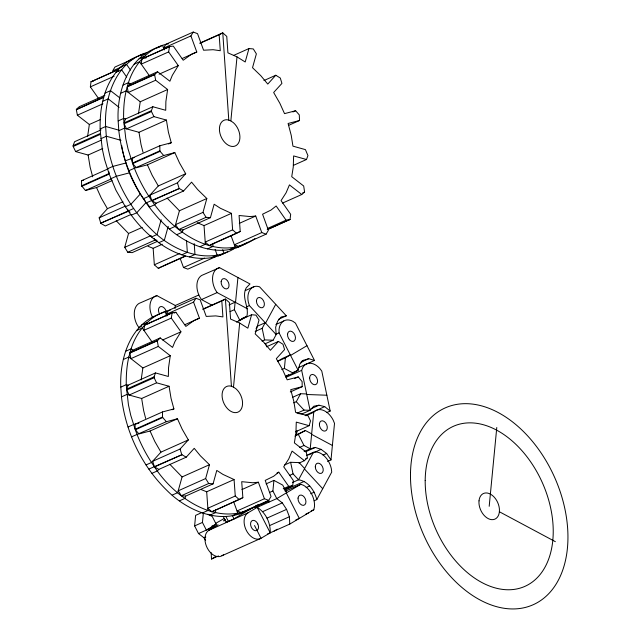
<?xml version="1.0" encoding="UTF-8"?>
<svg xmlns="http://www.w3.org/2000/svg" width="641" height="641" viewBox="0 0 641 641"><rect width="100%" height="100%" fill="white"/><g stroke="black" fill="none" stroke-linecap="round" stroke-linejoin="round"><path stroke-width="0.96" d="M175.017 308.481L175.305 305.493L198.79 294.996M230.848 120.901L228.172 119.907A14.038 9.311 65.9 0 0 220.656 135.652A14.038 9.311 65.9 0 0 237.338 144.57A14.038 9.311 65.9 0 0 233.444 122.727L230.848 120.901L237.01 56.873L227.916 52.858L226.762 36.401L222.772 32.851L199.944 43.051M205.625 540.283L204.03 537.847L198.518 533.568L194.616 525.924L195.633 515.356L201.723 512.632M207.868 514.21L212.283 516.574L216.177 524.21L206.346 530.067L202.444 522.431L203.373 512.816M236.433 322.038L239.91 320.484L234.398 309.683L235.119 302.207L229.029 304.924M235.527 302.432L237.931 277.513M233.5 387.084L230.824 386.098A14.038 9.311 65.9 0 0 223.308 401.835A14.038 9.311 65.9 0 0 239.99 410.753A14.038 9.311 65.9 0 0 236.088 388.911L233.5 387.084L239.662 323.056L230.56 319.042L229.414 302.592L225.424 299.043L202.588 309.242M239.91 320.484L246.865 316.342C249.341 306.678 241.192 297.56 246.2 287.897L249.982 283.955L219.526 267.674L217.291 268.467A17.187 11.402 65.9 0 0 215.256 289.604L217.131 292.592L247.586 308.874M281.776 369.593L284.388 368.423L285.405 357.854L290.317 354.93L282.489 358.423L277.577 361.348L285.405 357.854M267.489 534.033L289.788 524.074L289.387 516.75L286.575 509.379L282.304 502.881L276.792 498.602L272.898 490.958L273.915 480.389L282.729 485.101L286.631 492.745M296.599 434.622L296.967 430.792M327.519 461.456L330.996 459.909L334.514 423.397L333.176 420.095A17.187 11.402 65.9 0 0 315.54 410.665L313.737 412.283L310.22 448.796L304.13 451.52M489.195 506.302L496.783 427.499M87.609 136.493L89.347 124.49L100.3 119.595M138.488 113.761L140.227 101.767L167.621 89.524L155.651 80.237L154.617 74.668L157.574 71.744L169.905 81.223L172.333 75.301L178.286 65.622L168.639 51.905L169.48 46.617L173.262 46.08L183.206 60.23L191.499 54.261L196.779 52.001L190.922 35.928L193.245 32.05L197.54 33.661L203.574 50.23L213.092 49.71L220.28 50.719L219.158 34.75L222.772 32.851L228.781 120.131M141.14 379.953L142.871 367.95L170.274 355.715L158.295 346.428L157.269 340.86L160.218 337.927L172.557 347.414L174.977 341.485L180.938 331.814L171.291 318.088L172.133 312.808L175.906 312.271L185.858 326.413L194.143 320.452L199.431 318.184L193.574 302.111L195.89 298.241L200.184 299.852L206.226 316.422L215.737 315.901L222.924 316.91L221.81 300.941L225.424 299.043L231.425 386.323M102.736 148.496L88.121 155.026L75.646 151.588L73.194 146.501L73.138 145.635L100.533 133.392L100.124 128.713C99.988 118.192 100.757 107.52 103.738 97.4L76.343 109.635L77.369 115.204L89.347 124.49M246.456 243.123C219.559 259.741 185.185 245.038 164.769 224.735C139.177 200.024 122.984 166.075 118.825 130.82L118.128 120.668C116.678 91.487 128.577 55.791 159.529 46.961M249.109 509.315C222.203 525.932 187.837 511.222 167.421 490.926C141.829 466.207 125.628 432.266 121.478 397.011L120.78 386.86C119.53 358.543 130.283 323.937 159.745 314.034M98.313 98.169L90.365 86.872L91.014 81.784L118.601 69.348M118.192 71.239L118.409 69.54L91.014 81.784M267.922 229.406L290.036 219.422L290.685 214.334L281.054 200.593L286.094 192.781L289.436 184.896L301.767 194.503L304.587 192.012L303.69 186.01L291.727 176.692L293.257 167.101L293.626 155.923L306.494 159.505L307.936 155.587L305.428 149.625L292.945 146.156L291.23 135.339L288.089 123.481L299.531 120.492L299.283 114.899L295.629 110.733L284.532 113.633L279.829 103.233L273.651 92.496L281.928 83.394L280.309 78.042L275.798 75.245L263.932 80.55M284.275 489.476L292.681 485.606L293.338 480.518L283.707 466.776L288.738 458.964L292.08 451.088L304.411 460.687L307.368 457.762L306.334 452.193L294.371 442.883L295.91 433.292L296.278 422.115L309.138 425.688L310.524 420.905L308.073 415.817L295.589 412.347L293.874 401.522L290.734 389.664L302.175 386.675L302.127 381.619L298.281 376.924L287.184 379.825L282.473 369.424L276.303 358.68L284.58 349.585L282.953 344.233L278.45 341.437L266.576 346.741M167.621 89.524L165.883 101.526L165.715 110.292L152.854 106.743L125.46 118.986L123.705 118.441L118.232 120.893M170.274 355.715L168.535 367.718L168.367 376.475L155.499 372.934L128.104 385.177L126.357 384.632L120.877 387.084M289.788 524.074L313.81 509.763L314.443 506.871A17.187 11.402 65.9 0 0 303.417 485.261L300.813 484.292L285.157 491.286M76.343 109.635L103.874 96.967C108.553 78.995 120.82 61.744 139.097 55.887M157.718 241.216L132.15 252.634L127.791 252.274L124.715 247.338L128.545 233.484L142.246 227.371M149.289 207.155L154.769 204.711L156.172 203.237L183.566 190.994L191.579 182.14L197.684 189.576L206.819 198.518L179.424 210.761L175.041 226.465L169.561 228.909M289.844 219.615L286.062 220.151L276.143 205.985L270.999 210.072L262.57 214.214L268.395 230.295L266.079 234.173L261.784 232.555L255.719 216.033L250.102 216.562L239.069 215.496L240.215 231.465L236.569 233.364L232.611 229.823L231.433 213.357L220.336 208.237L214.142 204.231L210.424 217.668L206.065 217.307L202.997 212.371L206.819 198.518M151.933 473.346L157.414 470.895L158.816 469.42L186.219 457.185L194.223 448.323L200.329 455.759L209.471 464.709L182.076 476.944L177.693 492.649L172.213 495.1M292.488 485.806L288.714 486.343L278.787 472.177L273.651 476.263L265.214 480.405L271.047 496.487L268.723 500.357L264.429 498.746L258.371 482.216L252.754 482.753L241.713 481.679L242.859 497.656L239.221 499.547L235.263 496.014L234.077 479.548L222.988 474.428L216.786 470.414L213.076 483.859L208.718 483.49L205.641 478.555L209.471 464.709M161.163 219.727L157.037 234.502L151.556 236.954M168.222 226.361L164.352 240.223L158.872 242.675C146.861 234.245 136.813 223.228 128.416 211.25L100.781 223.172L99.163 217.82L107.416 208.686L122.944 201.755M275.798 75.245L267.77 84.075L260.791 75.686L252.522 67.698L256.376 53.868L253.307 48.932L248.948 48.564L245.207 61.985L237.01 56.873M278.45 341.437L270.414 350.266L263.435 341.869L255.174 333.881L259.028 320.051L255.951 315.116L251.593 314.755L247.851 328.176L239.662 323.056M210.424 217.668L183.03 229.911L182.356 232.178L176.876 234.63M213.076 483.859L185.674 496.094L185.009 498.369L179.528 500.813M154.617 74.668L127.222 86.912C124.242 97.031 123.473 107.704 123.609 118.224L124.017 122.904L151.412 110.669L152.854 106.743M154.753 74.236L127.359 86.479C132.326 66.528 147.462 47.562 168.495 43.804M157.269 340.86L129.875 353.095C126.894 363.215 126.117 373.887 126.261 384.408L126.662 389.095L154.064 376.852L155.499 372.934M157.398 340.427L130.003 352.662C134.93 332.991 149.625 314.322 170.258 310.156M286.647 375.586L286.014 377.341L301.663 370.354L302.624 367.718A17.187 11.402 65.9 0 1 319.691 368.335L321.782 371.083L330.187 411.041L326.71 412.596M73.138 145.635L74.58 141.717L101.062 129.883M124.017 122.904L125.46 118.986M126.662 389.095L128.104 385.177M73.194 146.501L100.597 134.257L102.328 149.193L104.611 159.593L109.002 173.551L81.599 185.786L85.445 190.481L96.535 187.549L112.063 180.61M256.071 328.617L257.378 326.205L265.206 322.711L262.153 328.336L255.198 331.445M265.574 323.104L275.742 304.339M265.294 343.712L273.122 340.219L276.175 334.586L275.646 327.231L277.601 321.245L281.183 317.015L286.343 315.821L259.549 286.807L256.977 286.271A17.187 11.402 65.9 0 0 248.347 302.199L249.381 305.573L276.175 334.586M293.674 402.86L296.278 401.699L300.597 393.734L306.63 393.951M314.202 500.757L316.814 499.595L331.718 472.088L331.333 468.739A17.187 11.402 65.9 0 0 315.821 451.945L313.433 452.298L298.53 479.797L292.44 482.521M128.929 170.65L163.727 155.515L174.817 152.582L179.52 162.974L185.69 173.719L158.295 185.962L148.888 196.282L143.408 198.734M163.727 155.515L160.082 151.356L132.687 163.591C137.286 176.66 143.744 189.079 151.661 200.441L150.042 195.088L177.437 182.853L185.69 173.719M131.581 436.833L166.372 421.706L177.461 418.765L182.164 429.166L188.342 439.91L160.947 452.145L151.54 462.473L146.06 464.925M166.372 421.706L162.726 417.539L135.331 429.782C139.938 442.851 146.388 455.27 154.313 466.624L152.686 461.28L180.081 449.037L188.342 439.91M121.71 145.603C124.514 162.782 130.972 179.32 140.291 193.999L130.884 204.327L125.404 206.779L115.893 190.129L109.202 174.08L81.8 186.323M292.897 372.541L298.121 370.21L279.067 332.879L279.027 329.626A17.187 11.402 65.9 0 1 292.937 321.341L295.461 323.12L314.507 360.45L308.754 358.704L303.714 360.234L299.828 364.024L298.121 370.21L293.201 373.134L285.373 376.636L288.65 374.681M76.471 109.202L79.292 106.71L104.868 95.285M127.359 86.479L130.171 83.979L157.574 71.744M130.003 352.662L132.823 350.17L160.218 337.927M254.934 238.572C218.493 264.437 172.469 232.042 151.893 200.761L179.296 188.518L183.566 190.994M256.849 505.316C220.36 529.594 174.865 498.506 154.545 466.944L181.94 454.709L186.219 457.185M255.11 506.759L257.922 504.683M290.581 355.435L306.967 345.675M295.277 435.391L305.42 430.52L311.654 433.845M294.988 436.209L305.42 430.52M215.865 523.232L224.278 518.481M225.384 519.891L223.677 520.909L225.488 520.107M208.91 530.291L248.043 512.808L257.225 507.343C265.751 512.632 270.638 522.88 270.222 532.815L261.047 538.28L221.906 555.763A14.326 9.503 65.9 0 1 207.211 547.911A14.326 9.503 65.9 0 1 208.91 530.291L218.084 524.827L198.518 533.568M223.172 516.374L226.201 522.319L227.916 521.301M226.201 522.319L234.029 518.825L249.437 509.651L247.923 510.164M300.813 484.292L276.792 498.602L257.225 507.343L270.222 532.815M211.161 552.63L211.514 559.04L215.472 556.676M221.906 555.763L223.573 554.769M274.14 531.06L277.305 529.178M227.659 251.601C206.057 264.789 177.853 257.073 158.872 242.675M234.734 248.283C207.764 265.518 172.838 250.911 152.246 230.327C126.654 205.617 110.46 171.676 106.302 136.421L105.605 126.261C104.154 97.087 116.045 61.392 147.005 52.554M148.063 246.296L153.151 248.323L154.337 264.789L158.295 268.331L161.933 266.44M209.903 245.223L212.091 244.085M201.595 489.756L206.682 491.783L207.86 508.249L211.826 511.79L242.859 497.656M140.01 55.479L144.578 53.435L145.219 55.23M157.101 47.843L162.582 45.399L164.176 49.95M133.232 58.86L114.963 67.017L112.648 70.895L121.782 66.816M193.245 32.05L165.843 44.285L163.527 48.163L190.922 35.928M121.069 66.848L126.549 64.404L130.492 70.037M139.073 58.812L144.554 56.36L145.868 58.315M142.086 58.86L169.48 46.617M169.288 46.809L141.893 59.052L141.244 64.14L149.754 76.247M116.149 72.241L121.622 69.797L126.694 77.04M134.153 64.196L139.626 61.752L141.244 64.14L168.639 51.905M90.365 86.872L114.106 76.263M199.984 43.324L219.158 34.75M182.164 58.523L196.779 52.001M105.036 93.121L110.508 90.669L119.843 97.897M123.032 85.077L128.512 82.625L130.171 83.979M159.112 74.188L178.286 65.622M102.736 101.318L108.217 98.874L119.106 107.376M120.74 93.282L126.213 90.83L140.227 101.767M77.369 115.204L102.945 103.786M155.651 80.237L128.248 92.48L127.222 86.912M233.42 55.503L248.948 48.564M100.228 128.937L105.701 126.485L118.489 130.059M118.906 130.66L124.386 128.208L126.525 128.865L153.92 116.622L166.404 120.059L168.399 132.19L171.259 142.735L159.833 145.763L159.881 150.819L132.487 163.054L128.088 149.105L125.804 138.704L124.074 123.769L151.476 111.534L151.412 110.669M100.901 138.704L106.382 136.253L120.997 140.339M75.646 151.588L101.214 140.171M124.074 123.769L126.525 128.865L139.001 132.294L166.404 120.059M107.376 168.847L112.856 166.396L125.86 163.022M125.38 160.803L134.338 157.494M81.599 185.786L81.551 180.73L108.033 168.895M159.833 145.763L132.431 157.998L132.487 163.054M168.519 143.961L171.259 142.735M110.925 178.687L116.406 176.243L129.41 172.862M85.445 190.481L111.021 179.063M132.687 163.591L136.333 167.758L147.414 164.817L174.817 152.582M292.897 111.959L295.629 110.733M288.57 125.388L299.531 120.492M99.163 217.82L125.644 205.985M100.781 223.172L133.657 208.485M146.188 202.885L179.296 188.518M130.86 214.543L105.292 225.969L101.014 223.493M131.285 215.2L136.765 212.748L146.172 202.42L149.113 206.082M293.706 165.218L306.494 159.505M124.715 247.338L151.196 235.511M202.997 212.371L175.594 224.606L178.671 229.542L183.03 229.911M127.791 252.274L155.186 240.03L156.933 240.183M178.671 229.542L206.065 217.307M153.151 248.323L162.285 244.245M197.228 222.683L204.03 225.6L231.433 213.357M302.76 192.829L304.587 192.012M282.585 203.069L301.767 194.503M239.285 223.372L255.719 216.033M154.337 264.789L179.905 253.371M232.611 229.823L205.216 242.066L205.344 244.285L199.864 246.737M181.86 254.781L187.34 252.33L186.515 240.527M162.846 266.031L184.768 256.24M240.215 231.465L212.82 243.708L212.98 246.432L207.5 248.884M158.295 268.331L185.69 256.088M236.569 233.364L209.174 245.599L205.216 242.066L204.03 225.6M189.496 256.921L194.976 254.477L194.215 243.652M267.802 228.316L286.062 220.151M267.209 229.622L290.036 219.422M180.137 258.347L183.502 267.529L204.511 258.139M261.784 232.555L234.382 244.798L235.175 247.049L229.694 249.501M211.69 257.546L217.171 255.094L215.12 249.461M215.2 256.897L187.797 269.14L183.502 267.529M266.079 234.173L238.684 246.408L234.382 244.798L231.016 235.616M218.493 255.783L223.973 253.339L222.675 249.75M236.497 247.746L241.969 245.295M175.305 305.493L156.909 295.653L139.017 303.433A17.187 11.402 65.9 0 0 136.982 324.578L138.849 327.559L141.461 326.397M219.526 267.674L201.643 275.462A17.187 11.402 65.9 0 0 199.607 296.599L201.474 299.587L211.987 305.204M160.659 313.625L165.226 311.582L166.828 316.141M195.89 298.241L168.495 310.476L166.179 314.354L193.574 302.111M141.717 324.995L147.198 322.551L148.079 323.857M144.738 325.043L172.133 312.808M201.474 299.587L217.131 292.592M171.94 313L144.546 325.243L143.896 330.331L151.837 341.629M174.08 313.08L175.906 312.271M136.797 330.387L142.278 327.936L143.896 330.331L171.291 318.088M203.542 309.098L221.81 300.941M245.271 290.605L253.972 286.719M125.684 351.268L131.165 348.816L132.823 350.17M184.816 324.715L199.431 318.184M162.67 339.97L180.938 331.814M230.047 311.622L234.398 309.683M123.384 359.465L128.865 357.021L142.871 367.95M246.777 306.743L249.381 305.573M158.295 346.428L130.9 358.664L129.875 353.095M241.641 318.673L246.865 316.342M238.813 320.468L251.593 314.755M278.514 319.314L286.343 315.821M121.55 396.843L127.03 394.399L129.178 395.048L156.572 382.813L169.048 386.251L171.051 398.373L173.903 408.926L162.477 411.947L162.526 417.003L135.131 429.246L130.74 415.288L128.456 404.896L126.726 389.96L154.12 377.717L154.064 376.852M275.87 324.506L283.699 321.005M275.59 334.434L279.067 332.879M261.977 341.076L264.589 339.906L273.122 340.219M126.726 389.96L129.178 395.048L141.653 398.486L169.048 386.251M128.032 426.994L133.512 424.542L138.889 423.18M162.477 411.947L135.083 424.19L135.131 429.246M172.076 409.743L173.903 408.926M301.935 361.027L303.714 360.234M300.749 362.277L308.754 358.704M135.331 429.782L138.977 433.941L150.066 431.008L177.461 418.765M298.85 367.445L314.507 360.45M294.628 378.559L298.281 376.924M290.301 391.98L302.175 386.675M292.769 397.228L300.597 393.734M148.832 469.076L181.94 454.709M297.079 413.205L304.034 410.096L310.076 410.312L313.761 406.234L318.986 405.224L324.715 406.634L330.187 411.041M310.981 408.798L318.986 405.224M305.148 415.376L324.715 406.634M305.909 415.785L313.737 412.283M295.445 431.81L309.138 425.688M205.641 478.555L178.246 490.798L181.323 495.733L185.674 496.094M181.323 495.733L208.718 483.49M299.635 447.41L303.986 445.463L310.22 448.796L315.324 447.45L321.085 449.365L326.638 453.499L330.996 459.909M206.682 491.783L234.077 479.548M305.541 451.817L315.324 447.45M284.524 465.005L290.613 462.289L299.147 462.602L304.635 468.539M306.478 455.406L313.433 452.298M308.633 454.934L311.302 453.74M313.08 452.947L321.085 449.365M305.404 459.012L307.231 458.195M298.938 463.139L304.411 460.687M276.96 472.994L278.787 472.177M241.929 489.564L258.371 482.216M323.08 455.086L326.638 453.499M235.263 496.014L207.86 508.249L207.988 510.476L202.508 512.92M266.087 483.883L273.915 480.389M289.572 475.414L293.049 473.859L298.53 479.797C308.289 481.183 314.563 490.661 316.814 499.595M211.826 511.79L239.221 499.547M210.152 515.068L215.632 512.624L215.464 509.891M194.616 525.924L202.444 522.431M269.412 492.512L272.898 490.958M283.234 488.787L288.714 486.343M285.381 488.875L292.681 485.606M264.429 498.746L237.034 510.981L237.827 513.241L232.346 515.685M304.275 481.383L284.708 490.125L286.062 491.262M268.723 500.357L241.328 512.6L237.034 510.981L233.669 501.807M211.826 526.157L216.177 524.21M239.141 513.93L244.622 511.486M248.067 510.02L268.835 500.733M254.589 507.392L259.925 505.012M261.704 504.219L268.819 501.038M306.15 487.537L309.707 485.942M204.03 537.847L205.809 537.054M262.738 511.622L282.304 502.881M310.677 493.754L314.234 492.168M267.001 518.12L286.575 509.379M269.813 525.492L289.387 516.75M311.205 510.925L313.81 509.763M305.869 514.106L308.473 512.944M295.822 519.963L299.299 518.409L286.303 492.937M211.514 559.04L218.469 555.931M139.906 55.591L141.525 55.006M156.909 295.653L154.673 296.438A17.187 11.402 65.9 0 0 152.638 317.583M81.551 180.73L83.458 180.225M91.206 81.583L93.097 81.319M306.743 394.495L326.862 395.225M298.794 413.685L302.248 413.814L310.076 410.312L301.663 370.354M284.388 368.423L293.201 373.134M499.379 511.75L555.346 541.669M311.606 434.35L332.391 445.455M151.893 200.761L156.172 203.237M128.416 211.25L130.123 212.243M154.545 466.944L158.816 469.42M179.424 210.761L167.117 198.037M128.545 233.484L116.229 220.768M182.076 476.944L169.761 464.228M296.278 401.699L304.034 410.096M304.427 468.916L322.711 488.714M145.643 201.691L140.291 193.999M158.295 185.962L152.125 175.217L147.414 164.817M154.161 238.388L155.186 240.03M107.416 208.686L101.238 197.949L96.535 187.549M160.947 452.145L154.769 441.409L150.066 431.008M125.404 206.779L128.184 210.929L127.639 209.15M265.182 343.344L266.952 346.813M298.466 434.654L303.986 445.463M268.098 500.397L268.964 502.095M254.549 525.54L261.047 538.28A14.326 9.503 65.9 0 1 246.352 530.419A14.326 9.503 65.9 0 1 248.043 512.808M232.298 515.428L234.029 518.825M225.88 516.454L228.476 521.55M151.476 111.534L153.92 116.622M154.12 377.717L156.572 382.813M159.881 150.819L160.082 151.356M162.526 417.003L162.726 417.539M92.697 176.812L90.125 167.157L88.121 155.026M177.437 182.853L179.063 188.198M180.081 449.037L181.707 454.389M143.015 152.286L141.004 144.425L139.001 132.294M145.667 418.477L143.648 410.617L141.653 398.486M290.613 462.289L293.049 473.859M262.153 328.336L264.589 339.906M108.986 171.86L109.002 173.551M159.553 313.938A5.44 3.614 65.9 0 1 158.503 309.98L158.672 308.778A5.44 3.614 65.9 0 1 162.63 306.847A5.44 3.614 65.9 0 1 166.348 312.151M257.802 523.985L257.105 522.76A5.44 3.614 65.9 0 0 251.865 520.845A5.44 3.614 65.9 0 0 251.288 527.102L251.985 528.328A5.44 3.614 65.9 0 0 257.225 530.243A5.44 3.614 65.9 0 0 257.802 523.985M425.191 480.47A87.657 58.155 65.9 0 0 520.636 587.965A87.657 58.155 65.9 0 0 521.766 450.487A87.657 58.155 65.9 0 0 425.191 480.47M479.011 500.861A14.038 9.311 65.9 0 0 493.274 519.603A14.038 9.311 65.9 0 0 495.309 498.458A14.038 9.311 65.9 0 0 479.011 500.861M410.512 472.561A107.8 71.52 65.9 0 0 526.461 607.139A107.8 71.52 65.9 0 0 530.62 439.221A107.8 71.52 65.9 0 0 410.512 472.561M309.619 378.118A5.44 3.614 65.9 0 0 315.636 384.632A5.44 3.614 65.9 0 0 315.524 376.027A5.44 3.614 65.9 0 0 309.619 378.118M256.448 301.158A5.44 3.614 65.9 0 0 262.457 307.672A5.44 3.614 65.9 0 0 262.353 299.067A5.44 3.614 65.9 0 0 256.448 301.158M315.292 466.824A5.44 3.614 65.9 0 0 321.309 473.346A5.44 3.614 65.9 0 0 321.197 464.741A5.44 3.614 65.9 0 0 315.292 466.824M298.033 498.097A5.44 3.614 65.9 0 0 303.554 505.356A5.44 3.614 65.9 0 0 304.347 497.16A5.44 3.614 65.9 0 0 298.033 498.097M319.394 423.837A5.44 3.614 65.9 0 0 324.923 431.105A5.44 3.614 65.9 0 0 325.708 422.908A5.44 3.614 65.9 0 0 319.394 423.837M287.545 334.177A5.44 3.614 65.9 0 0 293.073 341.445A5.44 3.614 65.9 0 0 293.866 333.248A5.44 3.614 65.9 0 0 287.545 334.177M221.145 281.639A5.44 3.614 65.9 0 0 226.674 288.907A5.44 3.614 65.9 0 0 227.459 280.71A5.44 3.614 65.9 0 0 221.145 281.639"/></g></svg>
